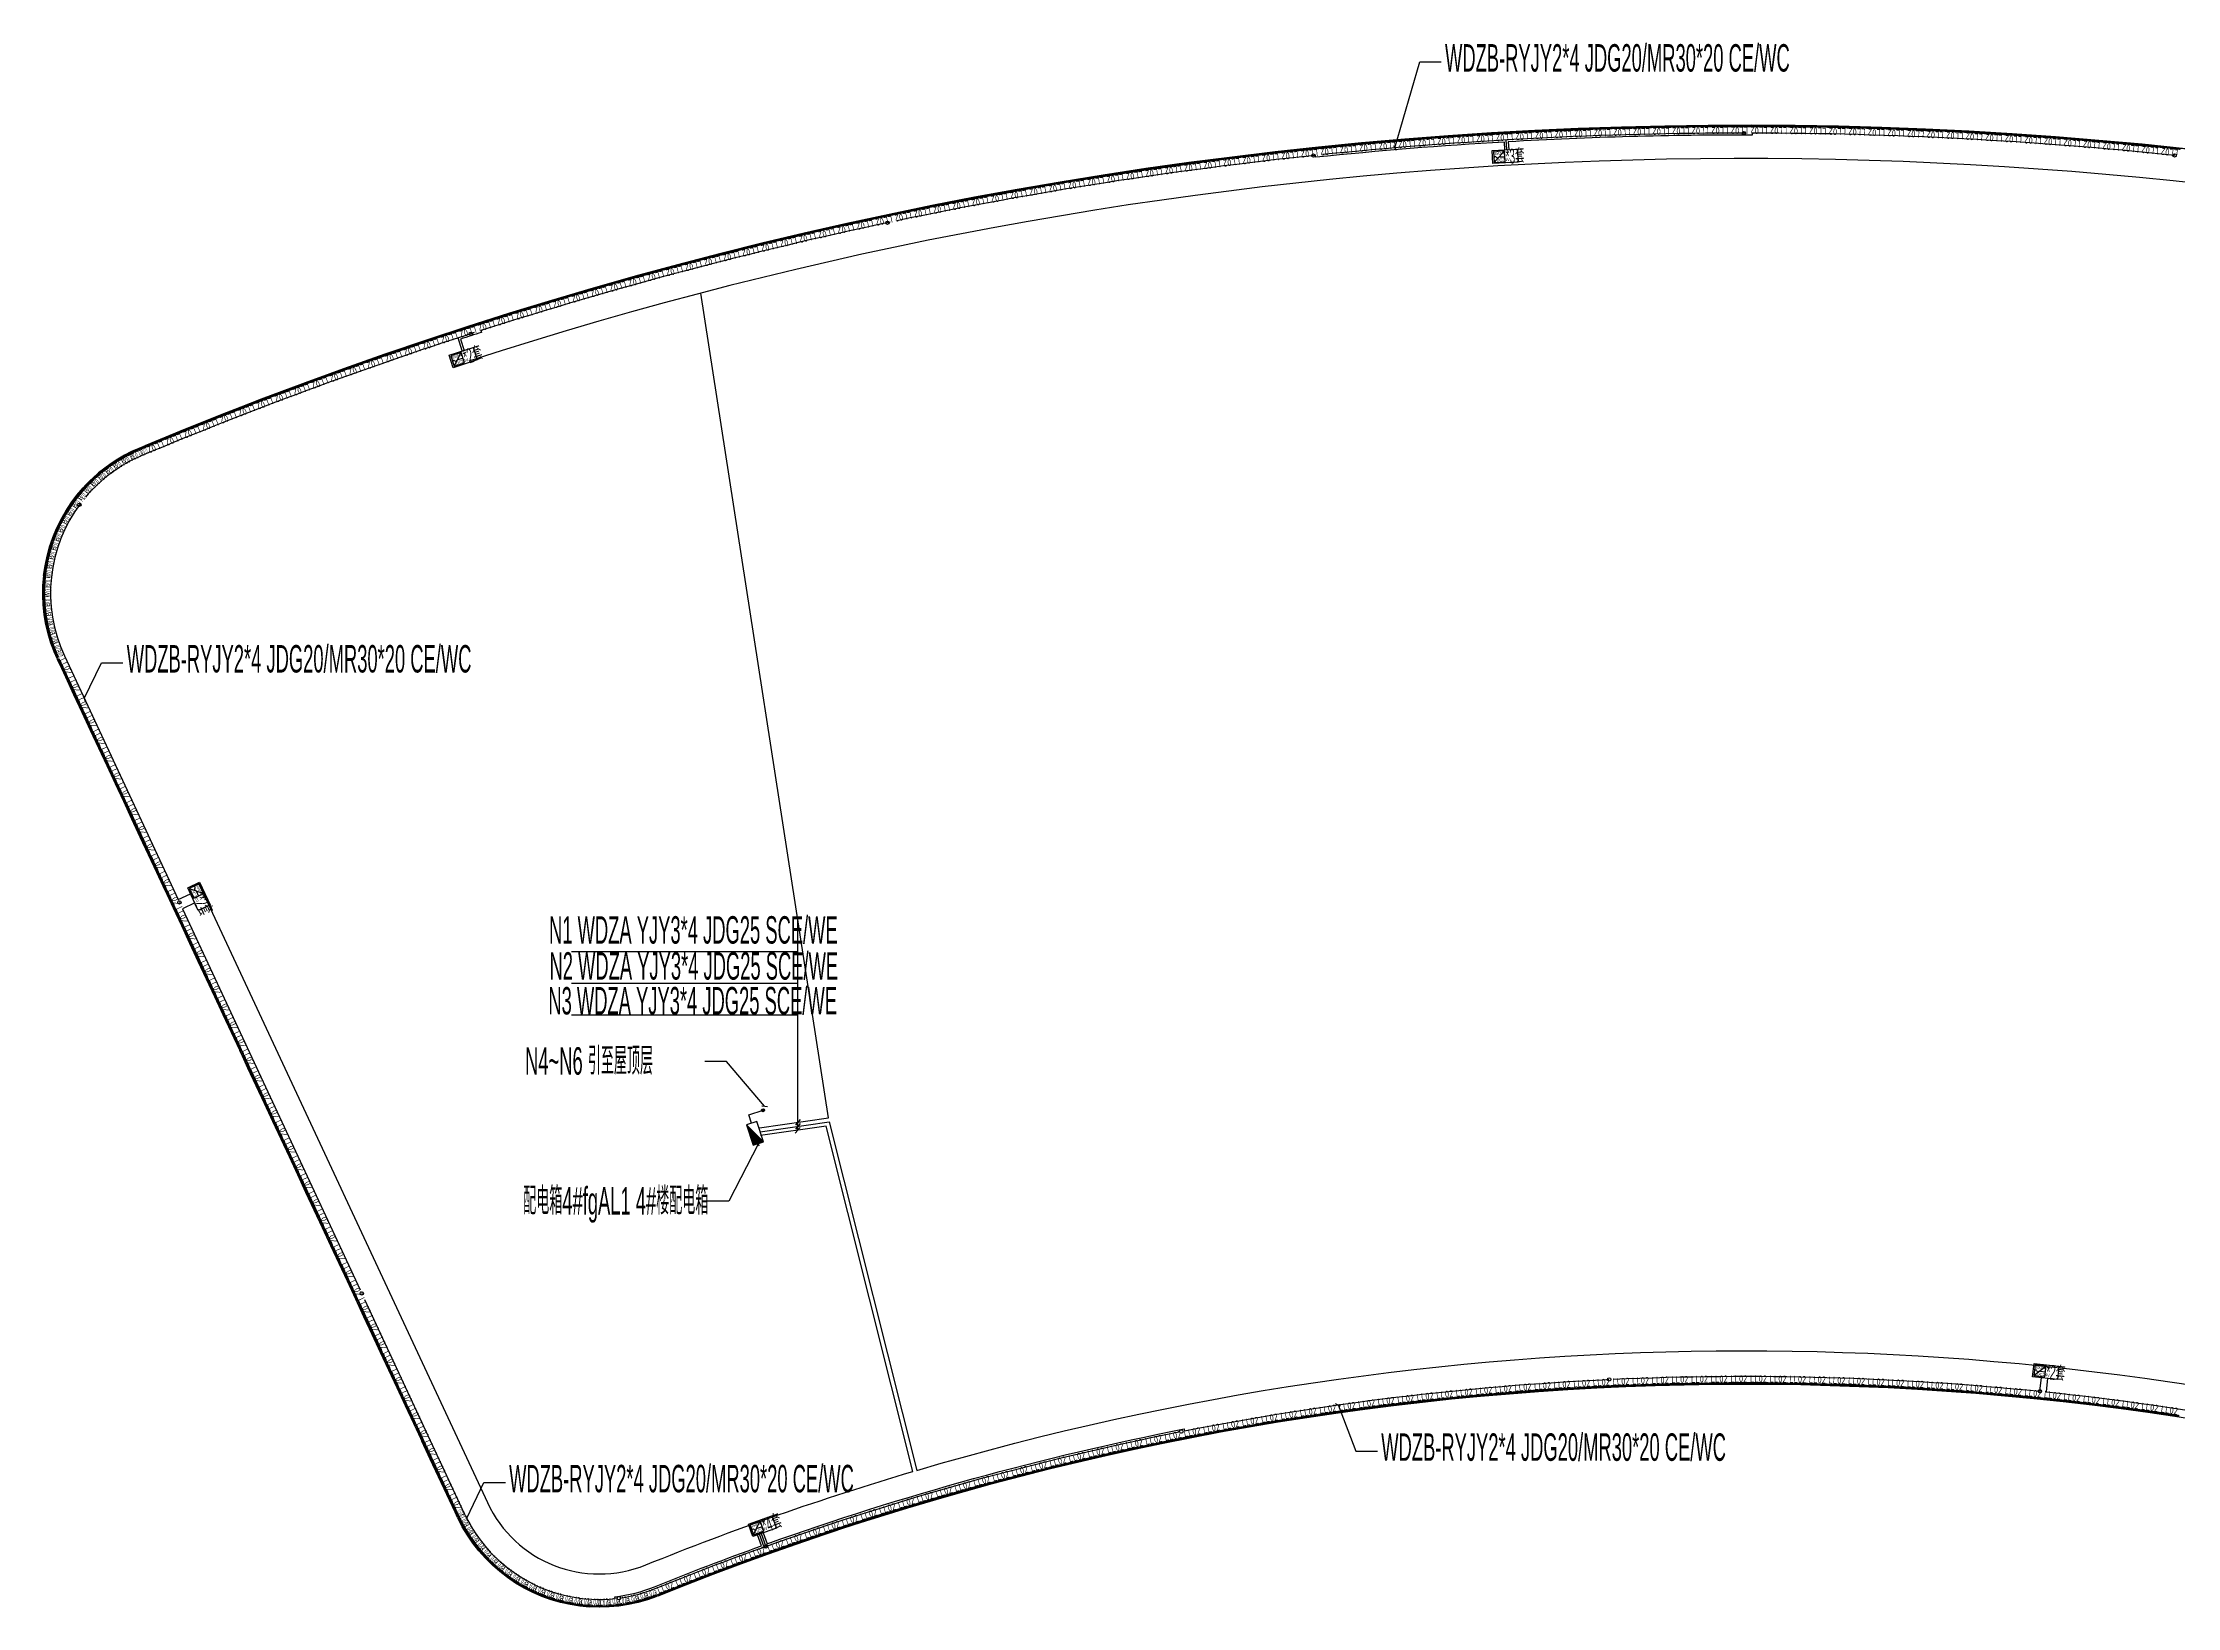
# Model space of a CAD drawing. Header units: inches. Extents: x -443710 to 794989, y 10730 to 123008.
# Drawn here: x -443710 to -334844, y 10730 to 90524 of the extents above; entities that cross this region are included whole.
import ezdxf
from ezdxf import colors
from ezdxf.entities.mleader import LeaderData, LeaderLine
from ezdxf.enums import TextEntityAlignment as Align
from ezdxf.math import Vec2, Vec3

# ---------------------------------------------------------------- set-up
doc = ezdxf.new("R2010")
doc.units = ezdxf.units.IN
doc.header["$MEASUREMENT"] = 0
doc.layers.get('0').update_dxf_attribs({"color": 253})
for name, color, linetype in [('0-L-灯具', 1, 'Continuous'), ('0-L-电箱', 90, 'Continuous'), ('0-LIGHT-TXT', 90, 'Continuous'), ('0-LL02', 1, 'Continuous'), ('0-开关电源', 3, 'Continuous'), ('LT-220V', 5, 'Continuous'), ('LT-24V', 4, 'Continuous'), ('强电220V', 1, 'Continuous')]:
    doc.layers.add(name, color=color, linetype=linetype)
doc.styles.add('GBZITI', font='gbenor.shx', dxfattribs={"height": 350, "bigfont": 'gbcbig.shx'})
doc.styles.add('SMDEI', font='smsim.shx', dxfattribs={"width": 0.75, "bigfont": 'smfs.shx'})
doc.styles.get("Standard").update_dxf_attribs({"font": 'arial.ttf'})

# ---------------------------------------------------------------- blocks, each defined once
blk = doc.blocks.new('LL02')
at = {"layer": '0-LL02'}
for points in [[(-500, 80), (500, 80), (500, 0), (-500, 0)], [(-490, 70), (490, 70), (490, 10), (-490, 10)]]:
    blk.add_lwpolyline(points, close=True, dxfattribs=at)
for points in [[(-450, 16), (-450, 63), (-460, 45)], [(-450, 16), (-450, 63), (-440, 45)], [(-375, 16), (-375, 63), (-385, 45)], [(-375, 16), (-375, 63), (-365, 45)], [(-300, 16), (-300, 63), (-310, 45)], [(-300, 16), (-300, 63), (-290, 45)], [(-225, 16), (-225, 63), (-235, 45)], [(-225, 16), (-225, 63), (-215, 45)], [(-150, 16), (-150, 63), (-160, 45)], [(-150, 16), (-150, 63), (-140, 45)], [(-75, 16), (-75, 63), (-85, 45)], [(-75, 16), (-75, 63), (-65, 45)], [(0, 16), (0, 63), (-10, 45)], [(0, 16), (0, 63), (10, 45)], [(75, 16), (75, 63), (65, 45)], [(75, 16), (75, 63), (85, 45)], [(150, 16), (150, 63), (140, 45)], [(150, 16), (150, 63), (160, 45)], [(225, 16), (225, 63), (215, 45)], [(225, 16), (225, 63), (235, 45)], [(300, 16), (300, 63), (290, 45)], [(300, 16), (300, 63), (310, 45)], [(375, 16), (375, 63), (365, 45)], [(375, 16), (375, 63), (385, 45)], [(450, 16), (450, 63), (440, 45)], [(450, 16), (450, 63), (460, 45)]]:
    blk.add_lwpolyline(points, dxfattribs=at)
at = {"layer": '0-LL02', "style": 'GBZITI'}
blk.add_text('LL02', height=350, rotation=360, dxfattribs=at).set_placement((0, 271, 0), align=Align.MIDDLE_CENTER)
blk = doc.blocks.new('LL02a')
at = {"layer": '0-LL02'}
for points in [[(-250, 80), (250, 80), (250, 0), (-250, 0)], [(-240, 70), (240, 70), (240, 10), (-240, 10)]]:
    blk.add_lwpolyline(points, close=True, dxfattribs=at)
for points in [[(-225, 16), (-225, 63), (-235, 45)], [(-225, 16), (-225, 63), (-215, 45)], [(-150, 16), (-150, 63), (-160, 45)], [(-150, 16), (-150, 63), (-140, 45)], [(-75, 16), (-75, 63), (-85, 45)], [(-75, 16), (-75, 63), (-65, 45)], [(0, 16), (0, 63), (-10, 45)], [(0, 16), (0, 63), (10, 45)], [(75, 16), (75, 63), (65, 45)], [(75, 16), (75, 63), (85, 45)], [(150, 16), (150, 63), (140, 45)], [(150, 16), (150, 63), (160, 45)], [(225, 16), (225, 63), (215, 45)], [(225, 16), (225, 63), (235, 45)]]:
    blk.add_lwpolyline(points, dxfattribs=at)
at = {"layer": '0-LL02', "style": 'GBZITI', "width": 0.5}
blk.add_text('LL02a', height=350, rotation=360, dxfattribs=at).set_placement((0, 271, 0), align=Align.MIDDLE_CENTER)
blk = doc.blocks.new('LF01b')
at = {"layer": '0-LL02'}
for points in [[(-150, 80), (150, 80), (150, 0), (-150, 0)], [(-140, 70), (140, 70), (140, 10), (-140, 10)]]:
    blk.add_lwpolyline(points, close=True, dxfattribs=at)
for points in [[(-75, 16), (-75, 63), (-85, 45)], [(-75, 16), (-75, 63), (-65, 45)], [(0, 16), (0, 63), (-10, 45)], [(0, 16), (0, 63), (10, 45)], [(75, 16), (75, 63), (65, 45)], [(75, 16), (75, 63), (85, 45)]]:
    blk.add_lwpolyline(points, dxfattribs=at)
at = {"layer": '0-LL02', "style": 'GBZITI', "width": 0.28}
blk.add_text('LL02b', height=350, rotation=360, dxfattribs=at).set_placement((0, 271, 0), align=Align.MIDDLE_CENTER)
blk = doc.blocks.new('A$C6D811006')
at = {"layer": '强电220V'}
h = blk.add_hatch(dxfattribs=at)
h.set_pattern_fill('ANGLE', color=256, angle=-47.18273)
h.set_pattern_definition([(312.81726666, (-1537605.358, 1188511.7405), (5.123672646, 4.747441797), [5.08, -1.905]), (42.81726666, (-1537605.358, 1188511.7405), (-4.747441797, 5.123672646), [5.08, -1.905])])
h.paths.add_polyline_path([(-583, 176), (-182, -196), (161, 980)])
blk.add_line((161, 980), (-182, -196), dxfattribs=at)
blk.add_lwpolyline([(161, 980), (-583, 176), (-182, -196), (563, 608)], close=True, dxfattribs=at)
blk = doc.blocks.new('引出')
at = {"layer": '0-L-电箱', "lineweight": -2}
h = blk.add_hatch(color=256, dxfattribs=at)
h.dxf.hatch_style = 1
h.paths.add_polyline_path([(75, 0, 1), (-75, 0, 1)])
blk.add_lwpolyline([(0, 0, 0, 0, 0), (-110, -329, 200, 0, 0), (-281, -841, 0, 0, 0)], format="xyseb", dxfattribs=at)
blk.add_circle((0, 0), 75, dxfattribs=at)
blk = doc.blocks.new('_Oblique')
at = {"color": 0, "linetype": 'ByBlock', "lineweight": -2}
blk.add_line((-0.5, -0.5), (0.5, 0.5), dxfattribs=at)
blk = doc.blocks.new('LEDDR01')
at = {"layer": '0-开关电源'}
for p, q in [((-224, 0), (224, 448)), ((19, 205), (198, 205))]:
    blk.add_line(p, q, dxfattribs=at)
blk.add_lwpolyline([(-224, 0), (224, 0), (224, 448), (-224, 448)], close=True, dxfattribs=at)
for centre, start, end in [((-171, 187), 19.47122, 160.52878), ((-81, 219), 199.47122, 340.52878)]:
    blk.add_arc(centre, 47.5, start, end, dxfattribs=at)
at = {"color": 3}
for s, p in [('350W', (-219, 302)), ('DC24V', (-122, 21))]:
    blk.add_text(s, height=120, dxfattribs=at).set_placement(p)

msp = doc.modelspace()

# ---------------------------------------------------------------- linework, layer by layer
at = {"color": 4}
for points in [[(-299405, 78362, 0.1695891), (-438804, 69836, 0.0000154), (-438804, 69836, 0.0000154)], [(-438804, 69836, 0.4245121), (-442974, 59107, 0.4208598)], [(-412315, 11315, -0.1632475), (-318612, 17062, 0)]]:
    msp.add_lwpolyline(points, format="xyb", dxfattribs=at)
msp.add_lwpolyline([(-442960, 59077), (-422569, 15349)], dxfattribs=at)
at = {"layer": '0-LIGHT-TXT', "color": 7}
for points in [[(-369784, 85027), (-368507, 85101), (-368468, 84430), (-369745, 84356)], [(-422977, 74585), (-421760, 74982), (-421552, 74343), (-422768, 73946)], [(-435705, 47710), (-435164, 46550), (-435773, 46266), (-436313, 47426)], [(-342152, 23160), (-340880, 23024), (-340951, 22356), (-342223, 22491)], [(-407722, 14976), (-406516, 15403), (-406292, 14769), (-407498, 14342)]]:
    msp.add_lwpolyline(points, close=True, dxfattribs=at)
for points in [[(-405206, 35059), (-405206, 35059), (-405206, 45762)], [(-416738, 44182), (-405206, 44182)], [(-416738, 42567), (-405206, 42567)], [(-416738, 40951), (-405206, 40951)], [(-405086, 35194), (-405327, 34915)], [(-405083, 35604), (-405324, 35325)], [(-405083, 35399), (-405324, 35120)]]:
    msp.add_lwpolyline(points, dxfattribs=at)
at = {"layer": '0-LL02'}
msp.add_lwpolyline([(-299405, 78362, 0.1689489), (-438507, 69960, 1073.2745645)], format="xyb", dxfattribs=at)
for centre in [(-356944, 85914), (-378904, 84765), (-334983, 84775), (-400626, 81342), (-421874, 75680), (-441835, 66957), (-436736, 46676), (-427439, 26737), (-363820, 22352), (-341849, 21747), (-385639, 19696), (-406824, 13839), (-414323, 11196)]:
    msp.add_circle(centre, 85.7, dxfattribs=at)
at = {"layer": 'LT-220V'}
for points in [[(-312827, 79940, 0.1323392), (-421983, 74278, 0.1323392)], [(-435759, 47656), (-421029, 16067, 0.3992271), (-412954, 12891, -0.024189), (-399326, 17658), (-403751, 35267), (-407094, 34789)], [(-407123, 34987), (-403601, 35490), (-399134, 17715, -0.1394109), (-317469, 18514), (-314324, 34786), (-309147, 33974)]]:
    msp.add_lwpolyline(points, format="xyb", dxfattribs=at)
for points in [[(-407151, 35185), (-403631, 35688), (-410146, 77754)], [(-407555, 35421), (-407695, 35842), (-406974, 36082)]]:
    msp.add_lwpolyline(points, dxfattribs=at)
at = {"layer": 'LT-24V', "color": 4}
for points in [[(-369139, 85065), (-369162, 85458, 0.0114165), (-378778, 84678), (-378788, 84778, 0.0255536), (-400124, 81447, 0.0255536)], [(-356880, 85914, 0.0255453), (-378439, 84814, 0.0255453)], [(-334975, 84774, 0.0255327), (-356521, 85914), (-356521, 85814, 0.014728), (-368962, 85469), (-368939, 85076)], [(-400497, 81369, 0.0255419), (-421362, 75845), (-421332, 75750, 0.0013287), (-422400, 75405), (-422214, 74834)], [(-421702, 75736, 0.0213782), (-438649, 69467, 0.1195865), (-441534, 67340, 0.1195865)], [(-441772, 67041, 0.2777464), (-442598, 59246), (-436804, 46822), (-436170, 47118)], [(-427294, 26427), (-422207, 15518, 0.3202063), (-414522, 11172), (-414532, 11271, 0.0700642), (-412503, 11779, -0.0098639), (-407046, 13865), (-407248, 14430)], [(-385473, 19729, -0.0368636), (-363837, 22351, -0.0368636)], [(-363612, 22362, -0.0368263), (-341849, 21747), (-341775, 22444)], [(-341466, 22411), (-341540, 21715, -0.0367571), (-320150, 17880, -0.0367571)], [(-407060, 14498), (-406824, 13839, -0.0369662), (-385762, 19672, -0.0369662)], [(-406966, 14531), (-406763, 13966, -0.0372964), (-385492, 19827), (-385473, 19729)], [(-414191, 11214, 0.059037), (-412466, 11686, -0.0100326), (-406918, 13805), (-407154, 14464)]]:
    msp.add_lwpolyline(points, format="xyb", dxfattribs=at)
for points in [[(-369039, 85070), (-369067, 85563)], [(-422309, 74803), (-422527, 75469)], [(-435953, 46653), (-436587, 46357), (-427520, 26913)]]:
    msp.add_lwpolyline(points, dxfattribs=at)

# ---------------------------------------------------------------- block references
at = {"layer": '0-L-灯具', "rotation": 176.5021198859426}
msp.add_blockref('引出', (-406974, 36082), dxfattribs=at)
at = {"layer": '0-L-电箱', "rotation": 61.18219452769995}
msp.add_blockref('A$C6D811006', (-407034, 34721), dxfattribs=at)
at = {"layer": '0-LL02'}
for name, p, rotation in [('LL02', (-368169, 86013), 183.0513903327896), ('LL02', (-367170, 86064), 182.7808720159209), ('LL02', (-366171, 86110), 182.5103536990523), ('LL02', (-365172, 86152), 182.2398353821823), ('LL02', (-364173, 86188), 181.9693170653135), ('LL02', (-363173, 86220), 181.6987987484475), ('LL02', (-362174, 86248), 181.4282804315775), ('LL02', (-361174, 86270), 181.1577621147089), ('LL02', (-360174, 86288), 180.8872437978416), ('LL02', (-359174, 86301), 180.6167254809149), ('LL02', (-358174, 86310), 180.3462071640461), ('LL02', (-357174, 86313), 180.0756888471775), ('LL02', (-356174, 86312), 179.8051705303102), ('LL02', (-355174, 86306), 179.5346522134415), ('LL02', (-354174, 86296), 179.2641338965728), ('LL02', (-353175, 86281), 178.9936155797068), ('LL02', (-352175, 86261), 178.7230972628395), ('LL02', (-351175, 86236), 178.4525789459709), ('LL02', (-350175, 86207), 178.1820606291035), ('LL02', (-349176, 86173), 177.9115423122375), ('LL02', (-348177, 86134), 177.6410239953702), ('LL02', (-347178, 86090), 177.3705056785015), ('LL02', (-346179, 86042), 177.0999873616328), ('LL02', (-345180, 85989), 176.8294690447655), ('LL02', (-381121, 84924), 186.5681284520757), ('LL02', (-380127, 85036), 186.297610135207), ('LL02', (-379133, 85143), 186.0270918183382), ('LL02', (-378138, 85246), 185.756573501471), ('LL02', (-377143, 85344), 185.4860551846036), ('LL02', (-376148, 85437), 185.2155368677363), ('LL02', (-375152, 85525), 184.9450185508689), ('LL02', (-374155, 85609), 184.6745002340017), ('LL02', (-373158, 85688), 184.4039819171343), ('LL02', (-372161, 85763), 184.1334636002656), ('LL02', (-371163, 85832), 183.862945283397), ('LL02', (-370166, 85897), 183.5924269665269), ('LL02', (-369167, 85958), 183.3219086496582), ('LL02', (-344182, 85931), 176.5589507278982), ('LL02', (-343184, 85869), 176.2884324110308), ('LL02', (-342186, 85802), 176.0179140941635), ('LL02', (-341189, 85730), 175.7473957772962), ('LL02', (-340192, 85654), 175.4768774604289), ('LL02', (-339195, 85572), 175.2063591435602), ('LL02', (-338199, 85486), 174.9358408266929), ('LL02', (-337203, 85396), 174.6653225098255), ('LL02', (-336207, 85300), 174.3948041929582), ('LL02', (-335212, 85200), 174.1242858760882), ('LL02', (-389049, 83859), 188.7322749870318), ('LL02', (-388061, 84008), 188.4617566701618), ('LL02', (-387071, 84153), 188.1912383532931), ('LL02', (-386081, 84293), 187.9207200364245), ('LL02', (-385090, 84429), 187.6502017195544), ('LL02', (-384099, 84559), 187.3796834026831), ('LL02', (-383107, 84685), 187.109165085813), ('LL02', (-382114, 84807), 186.8386467689443), ('LL02', (-395949, 82682), 190.6259032051165), ('LL02', (-394966, 82864), 190.3553848882479), ('LL02', (-393982, 83041), 190.0848665713779), ('LL02', (-392997, 83214), 189.8143482545092), ('LL02', (-392011, 83382), 189.5438299376418), ('LL02', (-391025, 83546), 189.2733116207733), ('LL02', (-390037, 83705), 189.0027933039018), ('LL02', (-400852, 81702), 191.9784947894626), ('LL02', (-399874, 81907), 191.7079764725954), ('LL02', (-398894, 82108), 191.4374581557267), ('LL02', (-397913, 82304), 191.1669398388553), ('LL02', (-396932, 82495), 190.8964215219853), ('LL02', (-405731, 80607), 193.3310863738569), ('LL02', (-404757, 80835), 193.0605680569895), ('LL02', (-403783, 81059), 192.7900497401223), ('LL02', (-402807, 81278), 192.5195314232549), ('LL02', (-401830, 81492), 192.24901310633), ('LL02', (-410582, 79397), 194.683677958203), ('LL02', (-409614, 79648), 194.4131596413329), ('LL02', (-408645, 79894), 194.142641324463), ('LL02', (-407675, 80137), 193.872123007593), ('LL02', (-406703, 80374), 193.6016046907256), ('LL02', (-414442, 78346), 195.7657512256776), ('LL02', (-413479, 78616), 195.495232908809), ('LL02', (-412514, 78881), 195.224714591939), ('LL02', (-411549, 79141), 194.9541962750703), ('LL02', (-418281, 77223), 196.8478244931564), ('LL02', (-417323, 77511), 196.5773061762865), ('LL02', (-416364, 77794), 196.306787859415), ('LL02', (-415403, 78072), 196.0362695425451), ('LL02', (-421146, 76334), 197.6593794437638), ('LL02', (-420192, 76635), 197.3888611268952), ('LL02', (-419237, 76931), 197.1183428100251), ('LL02', (-424945, 75084), 198.7414527112412), ('LL02', (-423998, 75403), 198.4709343943712), ('LL02', (-423048, 75718), 198.2004160775012), ('LL02', (-422098, 76028), 197.9298977606325), ('LL02', (-427779, 74100), 199.5530076618485), ('LL02', (-426836, 74433), 199.2824893449799), ('LL02', (-425892, 74761), 199.0119710281113), ('LL02', (-430599, 73076), 200.3645626124533), ('LL02', (-429661, 73422), 200.0940442955859), ('LL02', (-428721, 73763), 199.8235259787173), ('LL02', (-433404, 72012), 201.1761175630566), ('LL02', (-432471, 72371), 200.905599246188), ('LL02', (-431536, 72726), 200.6350809293206), ('LL02', (-436194, 70909), 201.9876725136653), ('LL02', (-435266, 71281), 201.7171541967953), ('LL02', (-434336, 71649), 201.4466358799253), ('LL02a', (-439031, 69732), 204.5590039698874), ('LF01b', (-438645, 69902), 202.7028152128936), ('LL02', (-438045, 70151), 202.528709147404), ('LL02', (-437120, 70532), 202.258190830534), ('LL02a', (-440728, 68684), 218.8829488481583), ('LL02a', (-440329, 68985), 215.3019626285907), ('LL02a', (-439912, 69261), 211.7209764090231), ('LL02a', (-439479, 69510), 208.1399901894553), ('LL02a', (-441800, 67639), 229.6259075068617), ('LL02a', (-441465, 68010), 226.044921287294), ('LL02a', (-441107, 68358), 222.4639350677261), ('LL02a', (-442659, 66413), 240.368866165565), ('LL02a', (-442399, 66840), 236.7878799459973), ('LL02a', (-442112, 67249), 233.2068937264295), ('LL02a', (-443098, 65516), 247.5308386047008), ('LL02a', (-442893, 65971), 243.949852385133), ('LL02a', (-443539, 64085), 258.2737972634042), ('LL02a', (-443422, 64571), 254.6928110438363), ('LL02a', (-443275, 65049), 251.1118248242686), ('LL02a', (-443680, 63096), 265.4357697025399), ('LL02a', (-443625, 63593), 261.854783482972), ('LL02a', (-443705, 62597), 269.0167559221076), ('LL02a', (-443698, 62098), 272.5977421416755), ('LL02a', (-443660, 61600), 276.1787283612434), ('LL02a', (-443590, 61105), 279.759714580811), ('LL02a', (-443491, 60615), 283.3407008003787), ('LL02a', (-443360, 60133), 286.9216870199464), ('LL02a', (-443200, 59659), 290.5026732395143), ('LF01b', (-443053, 59288), 293.3457003133935), ('LL02', (-442749, 58624), 294.9999999999575), ('LL02', (-442326, 57718), 294.9999999999575), ('LL02', (-441904, 56811), 294.9999999999575), ('LL02', (-441481, 55905), 294.9999999999575), ('LL02', (-441059, 54999), 294.9999999999575), ('LL02', (-440636, 54092), 294.9999999999575), ('LL02', (-440213, 53186), 294.9999999999575), ('LL02', (-439791, 52280), 294.9999999999575), ('LL02', (-439368, 51374), 294.9999999999575), ('LL02', (-438945, 50467), 294.9999999999575), ('LL02', (-438523, 49561), 294.9999999999575), ('LL02', (-438100, 48655), 294.9999999999575), ('LL02', (-437678, 47748), 294.9999999999575), ('LL02', (-437255, 46842), 294.9999999999575), ('LL02', (-436832, 45936), 294.9999999999575), ('LL02', (-436410, 45029), 294.9999999999575), ('LL02', (-435987, 44123), 294.9999999999575), ('LL02', (-435564, 43217), 294.9999999999575), ('LL02', (-435142, 42310), 294.9999999999575), ('LL02', (-434719, 41404), 294.9999999999575), ('LL02', (-434297, 40498), 294.9999999999575), ('LL02', (-433874, 39592), 294.9999999999575), ('LL02', (-433451, 38685), 294.9999999999575), ('LL02', (-433029, 37779), 294.9999999999575), ('LL02', (-432606, 36873), 294.9999999999575), ('LL02', (-432184, 35966), 294.9999999999575), ('LL02', (-431761, 35060), 294.9999999999575), ('LL02', (-431338, 34154), 294.9999999999575), ('LL02', (-430916, 33247), 294.9999999999575), ('LL02', (-430493, 32341), 294.9999999999575), ('LL02', (-430070, 31435), 294.9999999999575), ('LL02', (-429648, 30528), 294.9999999999575), ('LL02', (-429225, 29622), 294.9999999999575), ('LL02', (-428803, 28716), 294.9999999999575), ('LL02', (-428380, 27810), 294.9999999999575), ('LL02', (-427957, 26903), 294.9999999999575), ('LL02', (-427535, 25997), 294.9999999999575), ('LL02', (-427112, 25091), 294.9999999999575), ('LL02', (-426689, 24184), 294.9999999999575), ('LL02', (-426267, 23278), 294.9999999999575), ('LL02', (-425844, 22372), 294.9999999999575), ('LL02', (-425422, 21465), 294.9999999999575), ('LL02', (-372180, 21320), 5.944437488335247), ('LL02', (-371185, 21420), 5.556254700307324), ('LL02', (-370190, 21513), 5.168071912278464), ('LL02', (-369193, 21600), 4.779889124250541), ('LL02', (-368197, 21680), 4.391706336222621), ('LL02', (-367199, 21753), 4.0035235481947), ('LL02', (-366201, 21820), 3.615340760165841), ('LL02', (-365203, 21879), 3.227157972136038), ('LL02', (-364205, 21932), 2.838975184107178), ('LL02', (-363206, 21978), 2.450792396078318), ('LL02', (-362207, 22018), 2.062609608052272), ('LL02', (-361207, 22050), 1.674426820025291), ('LL02', (-360207, 22076), 1.286244031997369), ('LL02', (-359208, 22095), 0.8980612439694466), ('LL02', (-358208, 22107), 0.5098784559415254), ('LL02', (-357208, 22113), 0.1216956679126646), ('LL02', (-356208, 22112), 359.7335128798838), ('LL02', (-355208, 22104), 359.3453300918569), ('LL02', (-354208, 22089), 358.9571473038289), ('LL02', (-353208, 22067), 358.5689645158), ('LL02', (-352208, 22039), 358.1807817277721), ('LL02', (-351209, 22004), 357.7925989397442), ('LL02', (-350210, 21962), 357.4044161517163), ('LL02', (-349211, 21913), 357.0162333636883), ('LL02', (-348213, 21857), 356.6280505756613), ('LL02', (-347215, 21795), 356.2398677876335), ('LL02', (-346217, 21726), 355.8516849996055), ('LL02', (-345220, 21651), 355.4635022115776), ('LL02', (-344223, 21568), 355.0753194234921), ('LL02', (-343227, 21479), 354.6871366354651), ('LL02', (-342232, 21383), 354.2989538474381), ('LL02', (-341237, 21280), 353.9107710594101), ('LL02', (-424999, 20559), 294.9999999999575), ('LL02', (-380111, 20276), 9.049899792560499), ('LL02', (-379123, 20430), 8.661717004532575), ('LL02', (-378134, 20577), 8.27353421650559), ('LL02', (-377144, 20718), 7.885351428477668), ('LL02', (-376153, 20852), 7.497168640450689), ('LL02', (-375161, 20979), 7.108985852421827), ('LL02', (-374168, 21099), 6.720803064392028), ('LL02', (-373174, 21213), 6.332620276363168), ('LL02', (-340243, 21171), 353.5225882713804), ('LL02', (-339250, 21054), 353.1344054833525), ('LL02', (-338258, 20932), 352.7462226953245), ('LL02', (-337266, 20802), 352.3580399072966), ('LL02', (-336275, 20666), 351.9698571192667), ('LL02', (-335286, 20522), 351.581674331238), ('LL02', (-424576, 19653), 294.9999999999575), ('LL02', (-386015, 19212), 11.37899652073178), ('LL02', (-385034, 19406), 10.99081373270386), ('LL02', (-384052, 19594), 10.60263094467594), ('LL02', (-383068, 19774), 10.21444815664708), ('LL02', (-382084, 19948), 9.826265368619154), ('LL02', (-381098, 20116), 9.438082580590295), ('LL02', (-424154, 18746), 294.9999999999575), ('LL02', (-390899, 18143), 13.31991046087327), ('LL02', (-389925, 18370), 12.9317276728444), ('LL02', (-388950, 18591), 12.54354488481555), ('LL02', (-387973, 18805), 12.15536209678858), ('LL02', (-386995, 19012), 11.76717930876065), ('LL02', (-423731, 17840), 294.9999999999575), ('LL02', (-423309, 16934), 294.9999999999575), ('LL02', (-395744, 16909), 15.26082440101382), ('LL02', (-394779, 17169), 14.87264161298496), ('LL02', (-393811, 17423), 14.48445882495704), ('LL02', (-392842, 17669), 14.09627603692911), ('LL02', (-391872, 17910), 13.70809324890119), ('LL02', (-422886, 16028), 294.9999999999575), ('LL02', (-399589, 15804), 16.81355555313113), ('LL02', (-398630, 16090), 16.42537276510228), ('LL02', (-397670, 16370), 16.03718997707342), ('LL02', (-396708, 16643), 15.64900718904362), ('LF01b', (-422611, 15438), 294.9999999999465), ('LL02a', (-422424, 15062), 297.2988885466061), ('LL02', (-402451, 14907), 17.97810391721302), ('LL02', (-401499, 15213), 17.58992112918604), ('LL02', (-400545, 15512), 17.20173834115906), ('LL02a', (-422181, 14625), 300.8798747661738), ('LL02a', (-421911, 14205), 304.4608609857415), ('LL02a', (-421616, 13802), 308.0418472053093), ('LL02', (-406239, 13622), 19.53083506932377), ('LL02', (-405295, 13953), 19.14265228129491), ('LL02', (-404349, 14277), 18.75446949326698), ('LL02', (-403401, 14596), 18.36628670523907), ('LL02a', (-421296, 13418), 311.6228334248769), ('LL02a', (-420952, 13055), 315.2038196444445), ('LL02a', (-420587, 12714), 318.7848058640122), ('LL02', (-409056, 12590), 20.69538343340754), ('LL02', (-408119, 12940), 20.30720064537963), ('LL02', (-407180, 13284), 19.91901785735169), ('LL02a', (-420201, 12397), 322.3657920835802), ('LL02a', (-419796, 12105), 325.9467783031481), ('LL02a', (-419373, 11838), 329.5277645227158), ('LL02a', (-418935, 11598), 333.1087507422835), ('LL02', (-411851, 11501), 21.85993179749413), ('LL02', (-410922, 11871), 21.4717490094662), ('LL02', (-409990, 12233), 21.08356622143734), ('LL02a', (-418482, 11386), 336.6897369618512), ('LL02a', (-418018, 11203), 340.2707231814188), ('LL02a', (-417542, 11049), 343.8517094009865), ('LL02a', (-417058, 10925), 347.4326956205541), ('LL02a', (-416567, 10832), 351.0136818401219), ('LL02a', (-416071, 10769), 354.5946680596895), ('LL02a', (-415573, 10738), 358.1756542792573), ('LL02a', (-415073, 10738), 1.756640498824984), ('LL02a', (-414574, 10769), 5.337626718392557), ('LL02a', (-414079, 10831), 8.918612937960233), ('LL02a', (-413588, 10924), 12.4995991575278), ('LL02a', (-413103, 11047), 16.08058537709528), ('LL02a', (-412628, 11200), 19.66157159666275)]:
    msp.add_blockref(name, p, dxfattribs=dict(at, rotation=rotation))
at = {"layer": '0-开关电源', "color": 3, "xscale": 1.25, "yscale": 1.25, "zscale": 1.25}
for p, rotation in [((-369408, 84438), 3.312347175548974), ((-422463, 74111), 18.055934877869), ((-436113, 47143), 294.9999999994822), ((-341878, 22517), 353.9301926881385), ((-407198, 14515), 19.48209590767386)]:
    msp.add_blockref('LEDDR01', p, dxfattribs=dict(at, rotation=rotation))

# ---------------------------------------------------------------- texts
at = {"layer": '0-LIGHT-TXT', "color": 7, "style": 'SMDEI', "width": 0.5}
for s, p in [('WDZB-RYJY2*4 JDG20/MR30*20 CE/WC', (-372191, 89049)), ('WDZB-RYJY2*4 JDG20/MR30*20 CE/WC', (-439424, 58404)), ('N1 WDZA YJY3*4 JDG25 SCE/WE', (-417885, 44576)), ('N2 WDZA YJY3*4 JDG25 SCE/WE', (-417862, 42740)), ('N3 WDZA YJY3*4 JDG25 SCE/WE', (-417921, 40964)), ('N4~N6 引至屋顶层', (-419109, 37893)), ('配电箱4#fgAL1 4#楼配电箱', (-419204, 30761)), ('WDZB-RYJY2*4 JDG20/MR30*20 CE/WC', (-375444, 18200)), ('WDZB-RYJY2*4 JDG20/MR30*20 CE/WC', (-419922, 16594))]:
    msp.add_text(s, height=1400, dxfattribs=at).set_placement(p)
for s, rotation, p in [('*3套', 3.31235, (-369074, 84347)), ('*2套', 18.05593, (-422117, 74108)), ('*2套', 295, (-436075, 46799)), ('*2套', 353.93019, (-341563, 22372)), ('*4套', 19.4821, (-406851, 14520))]:
    msp.add_text(s, height=750, rotation=rotation, dxfattribs=at).set_placement(p)

# ---------------------------------------------------------------- leaders
at = {"layer": '0-LIGHT-TXT', "color": 7}
ml = msp.add_multileader_mtext('Standard', dxfattribs=at)
ml.set_content('', color=7)
ml.set_leader_properties()
ml.set_arrow_properties(name='OBLIQUE')
ml.build(insert=Vec2(0, 0))
ml.multileader.update_dxf_attribs({"text_right_attachment_type": 6, "dogleg_length": 0.36, "arrow_head_size": 200})
ctx = ml.context
ctx.base_point, ctx.char_height, ctx.arrow_head_size, ctx.landing_gap_size, ctx.plane_origin = Vec3(-372382, 89547), 0.18, 200, 0.09, Vec3(-374330, 87558)
ctx.right_attachment = 6
notes = []
notes.append((ctx, [(0, (1, 1, 0), (-373477, 89547), (1, 0), 1095, [(0, [(-374747, 85159)], 0, [])])]))
ctx.mtext.insert, ctx.mtext.flow_direction = Vec3(-372382, 89547), 5
ml = msp.add_multileader_mtext('Standard', dxfattribs=at)
ml.set_content('', color=7)
ml.set_leader_properties()
ml.set_arrow_properties(name='OBLIQUE')
ml.build(insert=Vec2(0, 0))
ml.multileader.update_dxf_attribs({"text_right_attachment_type": 6, "dogleg_length": 0.36, "arrow_head_size": 200})
ctx = ml.context
ctx.base_point, ctx.char_height, ctx.arrow_head_size, ctx.landing_gap_size, ctx.plane_origin = Vec3(-439616, 58901), 0.18, 200, 0.09, Vec3(-441563, 56913)
ctx.right_attachment = 6
notes.append((ctx, [(0, (1, 1, 0), (-440710, 58901), (1, 0), 1095, [(0, [(-441587, 57078)], 0, [])])]))
ctx.mtext.insert, ctx.mtext.flow_direction = Vec3(-439615, 58901), 5
ml = msp.add_multileader_mtext('Standard', dxfattribs=at)
ml.set_content('', color=7)
ml.set_leader_properties()
ml.set_arrow_properties(name='OBLIQUE')
ml.build(insert=Vec2(0, 0))
ml.multileader.update_dxf_attribs({"text_right_attachment_type": 6, "dogleg_length": 0.36, "arrow_head_size": 200})
ctx = ml.context
ctx.base_point, ctx.char_height, ctx.arrow_head_size, ctx.landing_gap_size, ctx.plane_origin = Vec3(-409938, 38574), 0.18, 200, 0.09, Vec3(-406960, 36585)
ctx.right_attachment, ctx.text_align_type = 6, 2
notes.append((ctx, [(0, (1, 1, 0), (-408843, 38573), (-1, 0), 1095, [(0, [(-406892, 36285)], 0, [])])]))
ctx.mtext.insert, ctx.mtext.alignment, ctx.mtext.flow_direction = Vec3(-409938, 38574), 3, 5
ml = msp.add_multileader_mtext('Standard', dxfattribs=at)
ml.set_content('', color=7)
ml.set_leader_properties()
ml.set_arrow_properties(name='OBLIQUE')
ml.build(insert=Vec2(0, 0))
ml.multileader.update_dxf_attribs({"text_right_attachment_type": 6, "dogleg_length": 0.36, "arrow_head_size": 200})
ctx = ml.context
ctx.base_point, ctx.char_height, ctx.arrow_head_size, ctx.landing_gap_size, ctx.plane_origin = Vec3(-409807, 31443), 0.18, 200, 0.09, Vec3(-407860, 29455)
ctx.right_attachment, ctx.text_align_type = 6, 2
notes.append((ctx, [(0, (1, 1, 0), (-408712, 31443), (-1, 0), 1095, [(0, [(-407210, 34381)], 0, [])])]))
ctx.mtext.insert, ctx.mtext.alignment, ctx.mtext.flow_direction = Vec3(-409807, 31443), 3, 5
ml = msp.add_multileader_mtext('Standard', dxfattribs=at)
ml.set_content('', color=7)
ml.set_leader_properties()
ml.set_arrow_properties(name='OBLIQUE')
ml.build(insert=Vec2(0, 0))
ml.multileader.update_dxf_attribs({"text_right_attachment_type": 6, "dogleg_length": 0.36, "arrow_head_size": 200})
ctx = ml.context
ctx.base_point, ctx.char_height, ctx.arrow_head_size, ctx.landing_gap_size, ctx.plane_origin = Vec3(-375636, 18697), 0.18, 200, 0.09, Vec3(-377583, 16708)
ctx.right_attachment = 6
notes.append((ctx, [(0, (1, 1, 0), (-376731, 18697), (1, 0), 1095, [(0, [(-377644, 21053)], 0, [])])]))
ctx.mtext.insert, ctx.mtext.flow_direction = Vec3(-375636, 18697), 5
ml = msp.add_multileader_mtext('Standard', dxfattribs=at)
ml.set_content('', color=7)
ml.set_leader_properties()
ml.set_arrow_properties(name='OBLIQUE')
ml.build(insert=Vec2(0, 0))
ml.multileader.update_dxf_attribs({"text_right_attachment_type": 6, "dogleg_length": 0.36, "arrow_head_size": 200})
ctx = ml.context
ctx.base_point, ctx.char_height, ctx.arrow_head_size, ctx.landing_gap_size, ctx.plane_origin = Vec3(-420114, 17091), 0.18, 200, 0.09, Vec3(-422061, 15103)
ctx.right_attachment = 6
notes.append((ctx, [(0, (1, 1, 0), (-421208, 17091), (1, 0), 1095, [(0, [(-422085, 15268)], 0, [])])]))
ctx.mtext.insert, ctx.mtext.flow_direction = Vec3(-420113, 17091), 5
for ctx, leaders in notes:
    for number, flags, end, landing, length, lines in leaders:
        leader = LeaderData()
        leader.index, (leader.has_last_leader_line, leader.has_dogleg_vector, leader.attachment_direction) = number, flags
        leader.last_leader_point, leader.dogleg_vector, leader.dogleg_length = Vec3(end), Vec3(landing), length
        for number, points, colour, breaks in lines:
            line = LeaderLine()
            line.index, line.vertices, line.color, line.breaks = number, Vec3.list(points), colors.encode_raw_color(colour), breaks
            leader.lines.append(line)
        ctx.leaders.append(leader)

doc.saveas('drawing.dxf')
